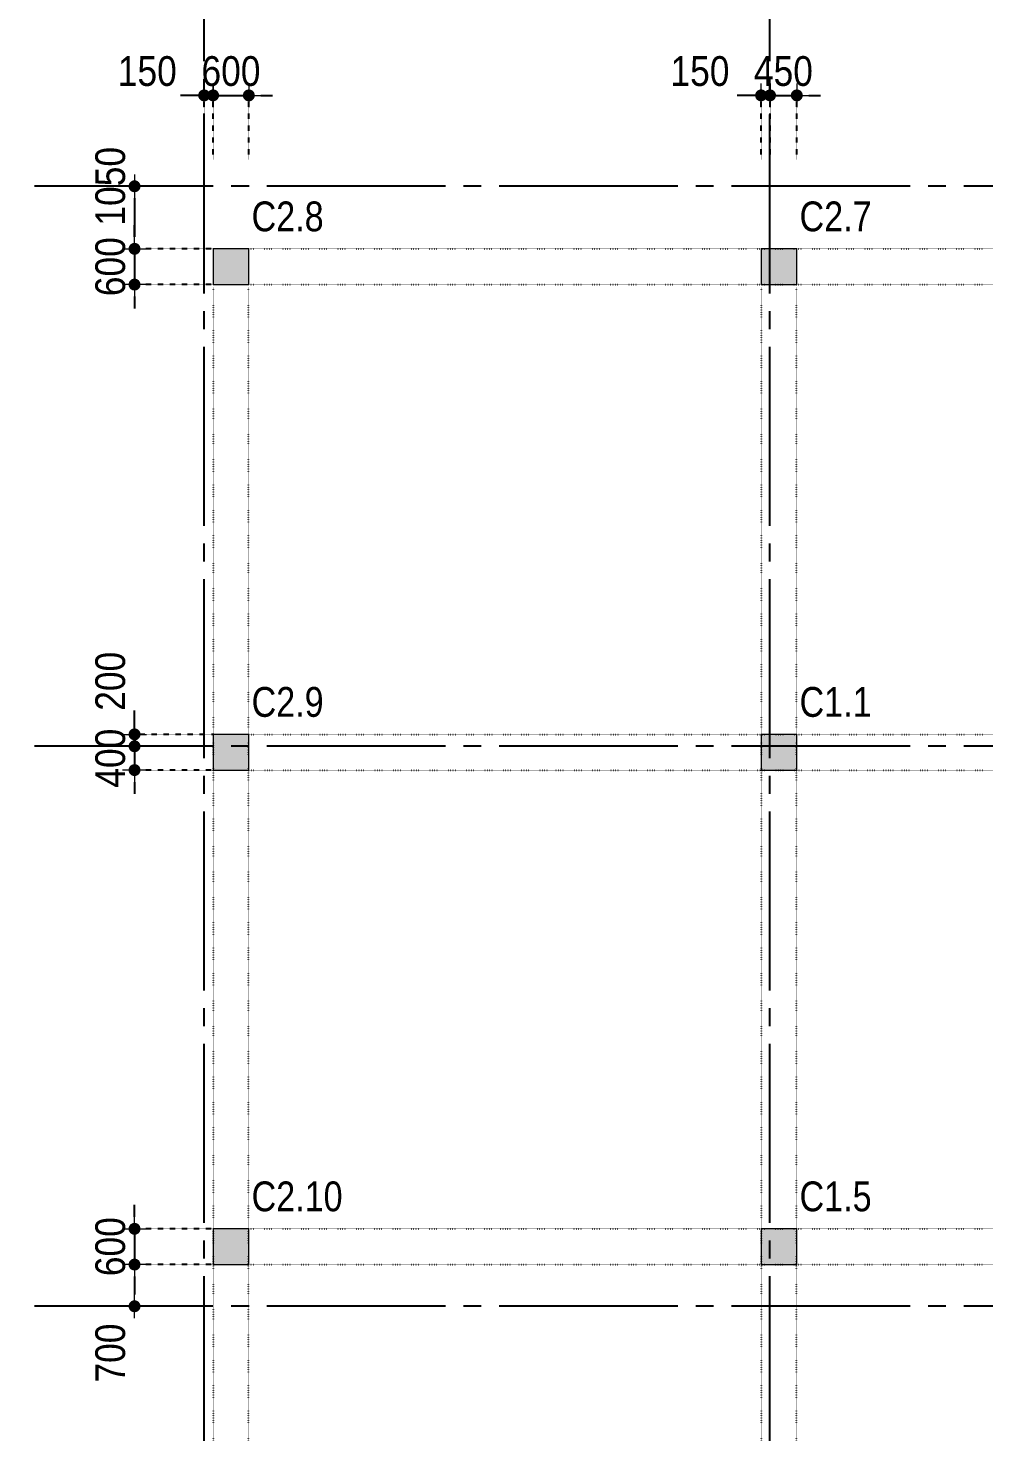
# Model space of a CAD drawing. Header units: millimetres. Extents: x -3973692 to -2843767, y 592734 to 838475.
# Drawn here: x -3722801 to -3706753, y 714622 to 738187 of the extents above; entities that cross this region are included whole.
import ezdxf
from ezdxf.enums import TextEntityAlignment as Align

# ---------------------------------------------------------------- set-up
doc = ezdxf.new("R2010")
doc.units = ezdxf.units.MM
doc.header["$MEASUREMENT"] = 0
doc.header["$PDMODE"] = 3
doc.header["$PDSIZE"] = -20
for name, pattern in [('CHG_XX_Luoi truc$0$MB_Luoi truc$0$Center101', [13, 10, -1, 1, -1]), ('DIVIDE2', [15.875, 6.35, -3.175, 0, -3.175, 0, -3.175]), ('DOT2', [0.125, 0, -0.125]), ('HIDDEN5', [2.8375, 1.25, -1.5875])]:
    doc.linetypes.add(name, pattern=pattern)
doc.layers.get('0').update_dxf_attribs({"lineweight": 9})
doc.layers.get('Defpoints').update_dxf_attribs({"color": 10, "lineweight": 0})
for name, color, linetype, lineweight in [("'S_General_Dim_1", 1, 'Continuous', 18), ("'S_General_Divide_3 Intermediate", 3, 'DIVIDE2', 40), ('CHG_XX_Cot_Ham 1$0$Ap0302_PC', 150, 'Continuous', 9), ('CHG_XX_Cot_Ham 1$0$Ap0302_PC @ 1', 150, 'Continuous', 9), ('CHG_XX_Cot_Ham 1$0$Ap0302_PC @ 150 VP1', 150, 'Continuous', 9), ('CHG_XX_Cot_Ham 1$0$Ap0302_PC @ 150 VP2', 150, 'Continuous', 9), ('CHG_XX_Cot_Ham 1$0$Ap0302_PC @ 150 VP3', 150, 'Continuous', 9), ('CHG_XX_Cot_Ham 1$0$Ap0302_PC @ 150 VP4', 150, 'Continuous', 9), ('CHG_XX_Cot_Ham 1$0$Ap0302_PC @ 150 VP5', 150, 'Continuous', 9), ('CHG_XX_Cot_Ham 1$0$Ap0302_PC @ 150 VP6', 150, 'Continuous', 9), ('CHG_XX_Cot_Ham 1$0$Ap0302_PC @ 150 VP7', 150, 'Continuous', 9), ('CHG_XX_Cot_Ham 1$0$Ap0302_PC @ 150 VP8', 150, 'Continuous', 9), ('CHG_XX_Cot_Ham 1$0$Ap0302_PC @ 150 VP9', 150, 'Continuous', 9), ('CHG_XX_Cot_Ham 1$0$Ap0302_PC @ 150 VPModel', 150, 'Continuous', 9), ('CHG_XX_Cot_Ham 1$0$Ap0311_H', 8, 'Continuous', 15), ('TEXT', 7, 'Continuous', 15)]:
    doc.layers.add(name, color=color, linetype=linetype, lineweight=lineweight)
for name, color, linetype in [('CHG_XX_Cot_Ham 1$0$mb_cot tang 1-3$0$Concrete Line', 6, 'Continuous'), ('CHG_XX_Luoi truc$0$Grid', 34, 'Continuous'), ('CHG_XX_Luoi truc$0$Grid Line', 251, 'CHG_XX_Luoi truc$0$MB_Luoi truc$0$Center101'), ('dim', 1, 'Continuous')]:
    doc.layers.add(name, color=color, linetype=linetype)
doc.styles.add('arial', font='arial.ttf', dxfattribs={"width": 0.85})
doc.styles.add('CHG_XX_Luoi truc$0$MB_Luoi truc$0$Grid A-F$0$VNI-HelveCB', font='')
doc.styles.add('TTP-HelCon', font='')
doc.styles.get('CHG_XX_Luoi truc$0$MB_Luoi truc$0$Grid A-F$0$VNI-HelveCB').set_extended_font_data('VNI-Helve-Condense', bold=True)
doc.styles.get('TTP-HelCon').set_extended_font_data('VNI-Helve-Condense')
doc.dimstyles.new('200', dxfattribs={"dimscale": 200, "dimtxt": 2.5, "dimasz": 1, "dimexe": 0, "dimexo": 0, "dimgap": 0.75, "dimtad": 1, "dimdec": 0, "dimrnd": 10, "dimzin": 9, "dimdsep": 46, "dimtxsty": 'arial', "dimblk1": 'DIMDOT', "dimblk2": 'DIMDOT', "dimsah": 1, "dimcen": 2, "dimdle": 3, "dimclre": 8, "dimclrt": 2, "dimadec": 0, "dimazin": 0, "dimtfac": 1, "dimtdec": 0, "dimtix": 1, "dimtmove": 2, "dimatfit": 3, "dimldrblk": 'DIMPIJL', "dimfxl": 1, "dimtvp": 1.8, "dimtolj": 1, "dimtzin": 0, "dimarcsym": 0})

# ---------------------------------------------------------------- blocks, each defined once
blk = doc.blocks.new('*U2841')
at = {"layer": 'CHG_XX_Luoi truc$0$Grid Line'}
blk.add_line((0, 0), (0, 608), dxfattribs=at)
at = {"layer": 'CHG_XX_Luoi truc$0$Grid', "lineweight": -2, "style": 'CHG_XX_Luoi truc$0$MB_Luoi truc$0$Grid A-F$0$VNI-HelveCB'}
for tag, p in [('GRIDSUB', (0, 617)), ('GRID', (0, -9))]:
    blk.add_attdef(tag, text='', height=5, dxfattribs=at).set_placement(p, align=Align.MIDDLE)
blk = doc.blocks.new('*U2843')
at = {"layer": 'CHG_XX_Luoi truc$0$Grid Line'}
blk.add_line((0, 0), (0, 438), dxfattribs=at)
at = {"layer": 'CHG_XX_Luoi truc$0$Grid', "lineweight": -2, "style": 'CHG_XX_Luoi truc$0$MB_Luoi truc$0$Grid A-F$0$VNI-HelveCB'}
for tag, p in [('GRIDSUB', (0, 447)), ('GRID', (0, -9))]:
    blk.add_attdef(tag, text='', height=5, dxfattribs=at).set_placement(p, align=Align.MIDDLE)
blk = doc.blocks.new('CHG_XX_Luoi truc')
at = {"layer": 'CHG_XX_Luoi truc$0$Grid', "xscale": 300, "yscale": 300, "zscale": 300}
for p in [(28650, -12747), (38150, -12747)]:
    blk.add_blockref('*U2841', p, dxfattribs=at)
at = {"layer": 'CHG_XX_Luoi truc$0$Grid', "xscale": 300.0000000000013, "yscale": 300.0000000000013, "zscale": 300.0000000000013, "rotation": 90}
for p in [(110703, 125550), (110703, 116150), (110703, 106750)]:
    blk.add_blockref('*U2843', p, dxfattribs=at)
blk = doc.blocks.new('*U3242')
at = {"layer": 'CHG_XX_Cot_Ham 1$0$Ap0302_PC @ 1'}
h = blk.add_hatch(color=50, dxfattribs=at)
h.dxf.hatch_style = 1
h.paths.add_polyline_path([(-300, -300), (-300, 300), (300, 300), (300, -300)])
at = {"layer": 'CHG_XX_Cot_Ham 1$0$Ap0302_PC @ 150 VP1'}
h = blk.add_hatch(color=50, dxfattribs=at)
h.dxf.hatch_style = 1
h.paths.add_polyline_path([(-300, -300), (-300, 300), (300, 300), (300, -300)])
at = {"layer": 'CHG_XX_Cot_Ham 1$0$Ap0302_PC @ 150 VP2'}
h = blk.add_hatch(color=50, dxfattribs=at)
h.dxf.hatch_style = 1
h.paths.add_polyline_path([(-300, -300), (-300, 300), (300, 300), (300, -300)])
at = {"layer": 'CHG_XX_Cot_Ham 1$0$Ap0302_PC @ 150 VP3'}
h = blk.add_hatch(color=50, dxfattribs=at)
h.dxf.hatch_style = 1
h.paths.add_polyline_path([(-300, -300), (-300, 300), (300, 300), (300, -300)])
at = {"layer": 'CHG_XX_Cot_Ham 1$0$Ap0302_PC @ 150 VP4'}
h = blk.add_hatch(color=50, dxfattribs=at)
h.dxf.hatch_style = 1
h.paths.add_polyline_path([(-300, -300), (-300, 300), (300, 300), (300, -300)])
at = {"layer": 'CHG_XX_Cot_Ham 1$0$Ap0302_PC @ 150 VP5'}
h = blk.add_hatch(color=50, dxfattribs=at)
h.dxf.hatch_style = 1
h.paths.add_polyline_path([(-300, -300), (-300, 300), (300, 300), (300, -300)])
at = {"layer": 'CHG_XX_Cot_Ham 1$0$Ap0302_PC @ 150 VP6'}
h = blk.add_hatch(color=50, dxfattribs=at)
h.dxf.hatch_style = 1
h.paths.add_polyline_path([(-300, -300), (-300, 300), (300, 300), (300, -300)])
at = {"layer": 'CHG_XX_Cot_Ham 1$0$Ap0302_PC @ 150 VP7'}
h = blk.add_hatch(color=50, dxfattribs=at)
h.dxf.hatch_style = 1
h.paths.add_polyline_path([(-300, -300), (-300, 300), (300, 300), (300, -300)])
at = {"layer": 'CHG_XX_Cot_Ham 1$0$Ap0302_PC @ 150 VP8'}
h = blk.add_hatch(color=50, dxfattribs=at)
h.dxf.hatch_style = 1
h.paths.add_polyline_path([(-300, -300), (-300, 300), (300, 300), (300, -300)])
at = {"layer": 'CHG_XX_Cot_Ham 1$0$Ap0302_PC @ 150 VP9'}
h = blk.add_hatch(color=50, dxfattribs=at)
h.dxf.hatch_style = 1
h.paths.add_polyline_path([(-300, -300), (-300, 300), (300, 300), (300, -300)])
at = {"layer": 'CHG_XX_Cot_Ham 1$0$Ap0302_PC @ 150 VPModel'}
h = blk.add_hatch(color=50, dxfattribs=at)
h.dxf.hatch_style = 1
h.paths.add_polyline_path([(-300, -300), (-300, 300), (300, 300), (300, -300)])
blk = doc.blocks.new('CHG_XX_Cot_Ham 1$0$HoBoi_C600x600')
at = {"layer": 'CHG_XX_Cot_Ham 1$0$Ap0302_PC'}
blk.add_lwpolyline([(300, -300), (300, 300), (-300, 300), (-300, -300)], close=True, dxfattribs=at)
blk.add_blockref('*U3242', (0, 0), dxfattribs=at)
blk = doc.blocks.new('CHG_XX_Cot_Ham 1')
at = {"layer": 'CHG_XX_Cot_Ham 1$0$Ap0311_H'}
h = blk.add_hatch(color=256, dxfattribs=at)
h.dxf.hatch_style = 1
h.paths.add_polyline_path([(99639.2, 163400), (-10900, 163400), (-10900, 85450), (-300, 85450), (-300, 84050), (32350, 84050), (32350, -9000), (103575.5, -9000), (106050, -6022), (106050, 158254.3)])
h.paths.add_polyline_path([(99533.7, 163100), (105750, 158110.4), (105750, 90450), (105650, 90450), (105650, 90450), (105750, 90450), (105750, 13850), (105750, 13825.9), (105750, -5913.6), (103434.7, -8700), (93600, -8700), (32650, -8700), (32650, 84350), (0, 84350), (0, 85750), (-10600, 85750), (-10600, 163100), (93600, 163100)], flags=16)
at = {"layer": 'CHG_XX_Cot_Ham 1$0$mb_cot tang 1-3$0$Concrete Line'}
for name, p in [('CHG_XX_Luoi truc', (0, 0)), ('CHG_XX_Cot_Ham 1$0$HoBoi_C600x600', (29100, 124200)), ('CHG_XX_Cot_Ham 1$0$HoBoi_C600x600', (38300, 124200)), ('CHG_XX_Cot_Ham 1$0$HoBoi_C600x600', (29100, 116050)), ('CHG_XX_Cot_Ham 1$0$HoBoi_C600x600', (38300, 116050)), ('CHG_XX_Cot_Ham 1$0$HoBoi_C600x600', (29100, 107750)), ('CHG_XX_Cot_Ham 1$0$HoBoi_C600x600', (38300, 107750))]:
    blk.add_blockref(name, p, dxfattribs=at)
blk = doc.blocks.new('PODIUM')
at = {"layer": 'TEXT', "color": 1, "style": 'TTP-HelCon'}
for s, p in [('C2.8', (-48000, 58650)), ('C2.7', (-38800, 58650)), ('C2.9', (-48000, 50500)), ('C2.10', (-48000, 42200))]:
    blk.add_text(s, height=500, dxfattribs=at).set_placement(p)
at = {"layer": 'TEXT', "color": 2, "style": 'TTP-HelCon'}
for s, p in [('C1.1', (-38800, 50500)), ('C1.5', (-38800, 42200))]:
    blk.add_text(s, height=500, dxfattribs=at).set_placement(p)
blk = doc.blocks.new('DIMDOT')
for p, q in [((1, 0), (-1, 0)), ((0, -1), (0, 1))]:
    blk.add_line(p, q)
at = {"const_width": 0.5}
blk.add_lwpolyline([(-0.25, 0, 1), (0.25, 0, 1)], format="xyb", close=True, dxfattribs=at)
blk = doc.blocks.new('*D2351')
at = {"layer": "'S_General_Dim_1", "color": 0, "lineweight": -2, "transparency": 16777216}
for p, q in [((-3720045, 737057), (-3720245, 737057)), ((-3719845, 737057), (-3719695, 737057)), ((-3719495, 737057), (-3719295, 737057))]:
    blk.add_line(p, q, dxfattribs=at)
at = {"layer": "'S_General_Dim_1", "color": 8, "linetype": 'HIDDEN5', "lineweight": -2, "transparency": 16777216}
for p, q in [((-3719845, 735981), (-3719845, 737057)), ((-3719695, 735981), (-3719695, 737057))]:
    blk.add_line(p, q, dxfattribs=at)
at = {"layer": 'Defpoints', "color": 0, "transparency": 16777216}
for p in [(-3719695, 737057), (-3719845, 735981), (-3719695, 735981)]:
    blk.add_point(p, dxfattribs=at)
at = {"layer": "'S_General_Dim_1", "color": 0, "lineweight": -2, "transparency": 16777216, "xscale": 200, "yscale": 200, "zscale": 200}
blk.add_blockref('DIMDOT', (-3719845, 737057), dxfattribs=at)
at = {"layer": "'S_General_Dim_1", "color": 0, "lineweight": -2, "transparency": 16777216, "xscale": 200, "yscale": 200, "zscale": 200, "rotation": 180}
blk.add_blockref('DIMDOT', (-3719695, 737057), dxfattribs=at)
at = {"layer": "'S_General_Dim_1", "color": 2, "transparency": 16777216, "insert": (-3720800, 737462), "char_height": 500, "attachment_point": 5, "style": 'arial'}
blk.add_mtext('\\A1;150', dxfattribs=at)
blk = doc.blocks.new('DIMPIJL')
at = {"linetype": 'ByBlock'}
blk.add_solid([(-2.5, 0.42), (-2.5, -0.42), (0, 0)], dxfattribs=at)
blk = doc.blocks.new('*D2352')
at = {"layer": "'S_General_Dim_1", "color": 0, "lineweight": -2, "transparency": 16777216}
for p, q in [((-3719895, 737057), (-3720095, 737057)), ((-3719695, 737057), (-3719095, 737057)), ((-3718895, 737057), (-3718695, 737057))]:
    blk.add_line(p, q, dxfattribs=at)
at = {"layer": "'S_General_Dim_1", "color": 8, "linetype": 'HIDDEN5', "lineweight": -2, "transparency": 16777216}
for p, q in [((-3719695, 735981), (-3719695, 737057)), ((-3719095, 735981), (-3719095, 737057))]:
    blk.add_line(p, q, dxfattribs=at)
at = {"layer": 'Defpoints', "color": 0, "transparency": 16777216}
for p in [(-3719095, 737057), (-3719695, 735981), (-3719095, 735981)]:
    blk.add_point(p, dxfattribs=at)
at = {"layer": "'S_General_Dim_1", "color": 0, "lineweight": -2, "transparency": 16777216, "xscale": 200, "yscale": 200, "zscale": 200}
blk.add_blockref('DIMDOT', (-3719695, 737057), dxfattribs=at)
at = {"layer": "'S_General_Dim_1", "color": 0, "lineweight": -2, "transparency": 16777216, "xscale": 200, "yscale": 200, "zscale": 200, "rotation": 180}
blk.add_blockref('DIMDOT', (-3719095, 737057), dxfattribs=at)
at = {"layer": "'S_General_Dim_1", "color": 2, "transparency": 16777216, "insert": (-3719395, 737462), "char_height": 500, "attachment_point": 5, "style": 'arial'}
blk.add_mtext('\\A1;600', dxfattribs=at)
blk = doc.blocks.new('*D2353')
at = {"layer": "'S_General_Dim_1", "color": 8, "linetype": 'HIDDEN5', "lineweight": -2, "transparency": 16777216}
for p, q in [((-3719845, 735531), (-3721014, 735531)), ((-3719695, 734481), (-3721014, 734481))]:
    blk.add_line(p, q, dxfattribs=at)
at = {"layer": "'S_General_Dim_1", "color": 0, "lineweight": -2, "transparency": 16777216}
blk.add_line((-3721014, 735331), (-3721014, 734681), dxfattribs=at)
at = {"layer": 'Defpoints', "color": 0, "transparency": 16777216}
for p in [(-3719845, 735531), (-3721014, 734481), (-3719695, 734481)]:
    blk.add_point(p, dxfattribs=at)
at = {"layer": "'S_General_Dim_1", "color": 0, "lineweight": -2, "transparency": 16777216, "xscale": 200, "yscale": 200, "zscale": 200}
for p, rotation in [((-3721014, 735531), 90), ((-3721014, 734481), 270)]:
    blk.add_blockref('DIMDOT', p, dxfattribs=dict(at, rotation=rotation))
at = {"layer": "'S_General_Dim_1", "color": 2, "transparency": 16777216, "insert": (-3721419, 735531), "char_height": 500, "attachment_point": 5, "rotation": 90, "style": 'arial'}
blk.add_mtext('\\A1;1050', dxfattribs=at)
blk = doc.blocks.new('*D2354')
at = {"layer": "'S_General_Dim_1", "color": 0, "lineweight": -2, "transparency": 16777216}
for p, q in [((-3721014, 734681), (-3721014, 734881)), ((-3721014, 734481), (-3721014, 733881)), ((-3721014, 733681), (-3721014, 733481))]:
    blk.add_line(p, q, dxfattribs=at)
at = {"layer": "'S_General_Dim_1", "color": 8, "linetype": 'HIDDEN5', "lineweight": -2, "transparency": 16777216}
for p, q in [((-3719695, 734481), (-3721014, 734481)), ((-3719695, 733881), (-3721014, 733881))]:
    blk.add_line(p, q, dxfattribs=at)
at = {"layer": 'Defpoints', "color": 0, "transparency": 16777216}
for p in [(-3719695, 734481), (-3721014, 733881), (-3719695, 733881)]:
    blk.add_point(p, dxfattribs=at)
at = {"layer": "'S_General_Dim_1", "color": 0, "lineweight": -2, "transparency": 16777216, "xscale": 200, "yscale": 200, "zscale": 200}
for p, rotation in [((-3721014, 734481), 270), ((-3721014, 733881), 90)]:
    blk.add_blockref('DIMDOT', p, dxfattribs=dict(at, rotation=rotation))
at = {"layer": "'S_General_Dim_1", "color": 2, "transparency": 16777216, "insert": (-3721419, 734181), "char_height": 500, "attachment_point": 5, "rotation": 90, "style": 'arial'}
blk.add_mtext('\\A1;600', dxfattribs=at)
blk = doc.blocks.new('*D2345')
at = {"layer": "'S_General_Dim_1", "color": 0, "lineweight": -2, "transparency": 16777216}
for p, q in [((-3721014, 726531), (-3721014, 726731)), ((-3721014, 726331), (-3721014, 726131)), ((-3721014, 725931), (-3721014, 725731))]:
    blk.add_line(p, q, dxfattribs=at)
at = {"layer": "'S_General_Dim_1", "color": 8, "linetype": 'HIDDEN5', "lineweight": -2, "transparency": 16777216}
for p, q in [((-3719685, 726331), (-3721014, 726331)), ((-3719845, 726131), (-3721014, 726131))]:
    blk.add_line(p, q, dxfattribs=at)
at = {"layer": 'Defpoints', "color": 0, "transparency": 16777216}
for p in [(-3719685, 726331), (-3721014, 726131), (-3719845, 726131)]:
    blk.add_point(p, dxfattribs=at)
at = {"layer": "'S_General_Dim_1", "color": 0, "lineweight": -2, "transparency": 16777216, "xscale": 200, "yscale": 200, "zscale": 200}
for p, rotation in [((-3721014, 726331), 270), ((-3721014, 726131), 90)]:
    blk.add_blockref('DIMDOT', p, dxfattribs=dict(at, rotation=rotation))
at = {"layer": "'S_General_Dim_1", "color": 2, "transparency": 16777216, "insert": (-3721419, 727222), "char_height": 500, "attachment_point": 5, "rotation": 90, "style": 'arial'}
blk.add_mtext('\\A1;200', dxfattribs=at)
blk = doc.blocks.new('*D2346')
at = {"layer": "'S_General_Dim_1", "color": 0, "lineweight": -2, "transparency": 16777216}
for p, q in [((-3721014, 726331), (-3721014, 726531)), ((-3721014, 726131), (-3721014, 725731)), ((-3721014, 725531), (-3721014, 725331))]:
    blk.add_line(p, q, dxfattribs=at)
at = {"layer": "'S_General_Dim_1", "color": 8, "linetype": 'HIDDEN5', "lineweight": -2, "transparency": 16777216}
for p, q in [((-3719845, 726131), (-3721014, 726131)), ((-3719695, 725731), (-3721014, 725731))]:
    blk.add_line(p, q, dxfattribs=at)
at = {"layer": 'Defpoints', "color": 0, "transparency": 16777216}
for p in [(-3719845, 726131), (-3721014, 725731), (-3719695, 725731)]:
    blk.add_point(p, dxfattribs=at)
at = {"layer": "'S_General_Dim_1", "color": 0, "lineweight": -2, "transparency": 16777216, "xscale": 200, "yscale": 200, "zscale": 200}
for p, rotation in [((-3721014, 726131), 270), ((-3721014, 725731), 90)]:
    blk.add_blockref('DIMDOT', p, dxfattribs=dict(at, rotation=rotation))
at = {"layer": "'S_General_Dim_1", "color": 2, "transparency": 16777216, "insert": (-3721419, 725931), "char_height": 500, "attachment_point": 5, "rotation": 90, "style": 'arial'}
blk.add_mtext('\\A1;400', dxfattribs=at)
blk = doc.blocks.new('*D2347')
at = {"layer": "'S_General_Dim_1", "color": 0, "lineweight": -2, "transparency": 16777216}
for p, q in [((-3721014, 718231), (-3721014, 718431)), ((-3721014, 718031), (-3721014, 717431)), ((-3721014, 717231), (-3721014, 717031))]:
    blk.add_line(p, q, dxfattribs=at)
at = {"layer": "'S_General_Dim_1", "color": 8, "linetype": 'HIDDEN5', "lineweight": -2, "transparency": 16777216}
for p, q in [((-3719695, 718031), (-3721014, 718031)), ((-3719695, 717431), (-3721014, 717431))]:
    blk.add_line(p, q, dxfattribs=at)
at = {"layer": 'Defpoints', "color": 0, "transparency": 16777216}
for p in [(-3719695, 718031), (-3721014, 717431), (-3719695, 717431)]:
    blk.add_point(p, dxfattribs=at)
at = {"layer": "'S_General_Dim_1", "color": 0, "lineweight": -2, "transparency": 16777216, "xscale": 200, "yscale": 200, "zscale": 200}
for p, rotation in [((-3721014, 718031), 270), ((-3721014, 717431), 90)]:
    blk.add_blockref('DIMDOT', p, dxfattribs=dict(at, rotation=rotation))
at = {"layer": "'S_General_Dim_1", "color": 2, "transparency": 16777216, "insert": (-3721419, 717731), "char_height": 500, "attachment_point": 5, "rotation": 90, "style": 'arial'}
blk.add_mtext('\\A1;600', dxfattribs=at)
blk = doc.blocks.new('*D2348')
at = {"layer": "'S_General_Dim_1", "color": 8, "linetype": 'HIDDEN5', "lineweight": -2, "transparency": 16777216}
for p, q in [((-3719695, 717431), (-3721014, 717431)), ((-3719695, 716731), (-3721014, 716731))]:
    blk.add_line(p, q, dxfattribs=at)
at = {"layer": "'S_General_Dim_1", "color": 0, "lineweight": -2, "transparency": 16777216}
blk.add_line((-3721014, 717231), (-3721014, 716931), dxfattribs=at)
at = {"layer": 'Defpoints', "color": 0, "transparency": 16777216}
for p in [(-3719695, 717431), (-3721014, 716731), (-3719695, 716731)]:
    blk.add_point(p, dxfattribs=at)
at = {"layer": "'S_General_Dim_1", "color": 0, "lineweight": -2, "transparency": 16777216, "xscale": 200, "yscale": 200, "zscale": 200}
for p, rotation in [((-3721014, 717431), 90), ((-3721014, 716731), 270)]:
    blk.add_blockref('DIMDOT', p, dxfattribs=dict(at, rotation=rotation))
at = {"layer": "'S_General_Dim_1", "color": 2, "transparency": 16777216, "insert": (-3721419, 715945), "char_height": 500, "attachment_point": 5, "rotation": 90, "style": 'arial'}
blk.add_mtext('\\A1;700', dxfattribs=at)
blk = doc.blocks.new('*D2339')
at = {"layer": "'S_General_Dim_1", "color": 0, "lineweight": -2, "transparency": 16777216}
for p, q in [((-3710695, 737057), (-3710895, 737057)), ((-3710495, 737057), (-3710345, 737057)), ((-3710145, 737057), (-3709945, 737057))]:
    blk.add_line(p, q, dxfattribs=at)
at = {"layer": "'S_General_Dim_1", "color": 8, "linetype": 'HIDDEN5', "lineweight": -2, "transparency": 16777216}
for p, q in [((-3710495, 735981), (-3710495, 737057)), ((-3710345, 735981), (-3710345, 737057))]:
    blk.add_line(p, q, dxfattribs=at)
at = {"layer": 'Defpoints', "color": 0, "transparency": 16777216}
for p in [(-3710345, 737057), (-3710495, 735981), (-3710345, 735981)]:
    blk.add_point(p, dxfattribs=at)
at = {"layer": "'S_General_Dim_1", "color": 0, "lineweight": -2, "transparency": 16777216, "xscale": 200, "yscale": 200, "zscale": 200}
blk.add_blockref('DIMDOT', (-3710495, 737057), dxfattribs=at)
at = {"layer": "'S_General_Dim_1", "color": 0, "lineweight": -2, "transparency": 16777216, "xscale": 200, "yscale": 200, "zscale": 200, "rotation": 180}
blk.add_blockref('DIMDOT', (-3710345, 737057), dxfattribs=at)
at = {"layer": "'S_General_Dim_1", "color": 2, "transparency": 16777216, "insert": (-3711521, 737462), "char_height": 500, "attachment_point": 5, "style": 'arial'}
blk.add_mtext('\\A1;150', dxfattribs=at)
blk = doc.blocks.new('*D2340')
at = {"layer": "'S_General_Dim_1", "color": 0, "lineweight": -2, "transparency": 16777216}
for p, q in [((-3710545, 737057), (-3710745, 737057)), ((-3710345, 737057), (-3709895, 737057)), ((-3709695, 737057), (-3709495, 737057))]:
    blk.add_line(p, q, dxfattribs=at)
at = {"layer": "'S_General_Dim_1", "color": 8, "linetype": 'HIDDEN5', "lineweight": -2, "transparency": 16777216}
for p, q in [((-3710345, 735981), (-3710345, 737057)), ((-3709895, 735981), (-3709895, 737057))]:
    blk.add_line(p, q, dxfattribs=at)
at = {"layer": 'Defpoints', "color": 0, "transparency": 16777216}
for p in [(-3709895, 737057), (-3710345, 735981), (-3709895, 735981)]:
    blk.add_point(p, dxfattribs=at)
at = {"layer": "'S_General_Dim_1", "color": 0, "lineweight": -2, "transparency": 16777216, "xscale": 200, "yscale": 200, "zscale": 200}
blk.add_blockref('DIMDOT', (-3710345, 737057), dxfattribs=at)
at = {"layer": "'S_General_Dim_1", "color": 0, "lineweight": -2, "transparency": 16777216, "xscale": 200, "yscale": 200, "zscale": 200, "rotation": 180}
blk.add_blockref('DIMDOT', (-3709895, 737057), dxfattribs=at)
at = {"layer": "'S_General_Dim_1", "color": 2, "transparency": 16777216, "insert": (-3710120, 737462), "char_height": 500, "attachment_point": 5, "style": 'arial'}
blk.add_mtext('\\A1;450', dxfattribs=at)

msp = doc.modelspace()

# ---------------------------------------------------------------- linework, layer by layer
at = {"layer": 'dim', "linetype": 'DOT2', "ltscale": 10}
for p, q in [((-3719095.2, 734481), (-3679595.2, 734481)), ((-3719695.2, 733831), (-3719695.2, 701281)), ((-3719105.8, 733831), (-3719105.8, 701281)), ((-3719095.2, 733881), (-3679595.2, 733881)), ((-3710495.2, 733831), (-3710495.2, 701281)), ((-3709905.8, 733831), (-3709905.8, 701281)), ((-3719105.8, 726331), (-3679605.8, 726331)), ((-3719105.8, 725731), (-3679605.8, 725731)), ((-3719095.2, 718031), (-3679595.2, 718031)), ((-3719095.2, 717431), (-3679595.2, 717431))]:
    msp.add_line(p, q, dxfattribs=at)

# ---------------------------------------------------------------- block references
at = {"layer": "'S_General_Divide_3 Intermediate"}
msp.add_blockref('CHG_XX_Cot_Ham 1', (-3748495.2, 609981), dxfattribs=at)
at = {"layer": 'TEXT'}
msp.add_blockref('PODIUM', (-3671048.8, 676125.7), dxfattribs=at)

# ---------------------------------------------------------------- dimensions: what is measured, and where the dimension line sits
at = {"layer": "'S_General_Dim_1"}
for base, p1, p2, picture, middle in [((-3719695.2, 737056.9), (-3719845.2, 735981), (-3719695.2, 735981), '*D2351', (-3720800.2, 737462.1)), ((-3710345.2, 737056.9), (-3710495.2, 735981), (-3710345.2, 735981), '*D2339', (-3711521, 737462.1))]:
    dim = msp.add_linear_dim(base=base, p1=p1, p2=p2, dimstyle='200', dxfattribs=at)
    dim.commit()
    dim.dimension.update_dxf_attribs({"geometry": picture, "text_midpoint": middle, "dimtype": 160})
for base, p1, p2, picture, middle in [((-3719095.2, 737056.9), (-3719695.2, 735981), (-3719095.2, 735981), '*D2352', (-3719395.2, 737462.1)), ((-3709895.2, 737056.9), (-3710345.2, 735981), (-3709895.2, 735981), '*D2340', (-3710120.2, 737462.1))]:
    dim = msp.add_linear_dim(base=base, p1=p1, p2=p2, dimstyle='200', dxfattribs=at)
    dim.commit()
    dim.dimension.update_dxf_attribs({"geometry": picture, "text_midpoint": middle})
for base, p1, p2, picture, middle in [((-3721014, 734481), (-3719845.2, 735531), (-3719695.2, 734481), '*D2353', (-3721419.3, 735531)), ((-3721014, 726131), (-3719684.6, 726331), (-3719845.2, 726131), '*D2345', (-3721419.3, 727222.1)), ((-3721014, 716731), (-3719695.2, 717431), (-3719695.2, 716731), '*D2348', (-3721419.3, 715945.2))]:
    dim = msp.add_linear_dim(base=base, p1=p1, p2=p2, angle=90, dimstyle='200', dxfattribs=at)
    dim.commit()
    dim.dimension.update_dxf_attribs({"geometry": picture, "text_midpoint": middle, "dimtype": 160})
for base, p1, p2, picture, middle in [((-3721014, 733881), (-3719695.2, 734481), (-3719695.2, 733881), '*D2354', (-3721419.3, 734181)), ((-3721014, 725731), (-3719845.2, 726131), (-3719695.2, 725731), '*D2346', (-3721419.3, 725931)), ((-3721014, 717431), (-3719695.2, 718031), (-3719695.2, 717431), '*D2347', (-3721419.3, 717731))]:
    dim = msp.add_linear_dim(base=base, p1=p1, p2=p2, angle=90, dimstyle='200', dxfattribs=at)
    dim.commit()
    dim.dimension.update_dxf_attribs({"geometry": picture, "text_midpoint": middle})

doc.saveas('drawing.dxf')
